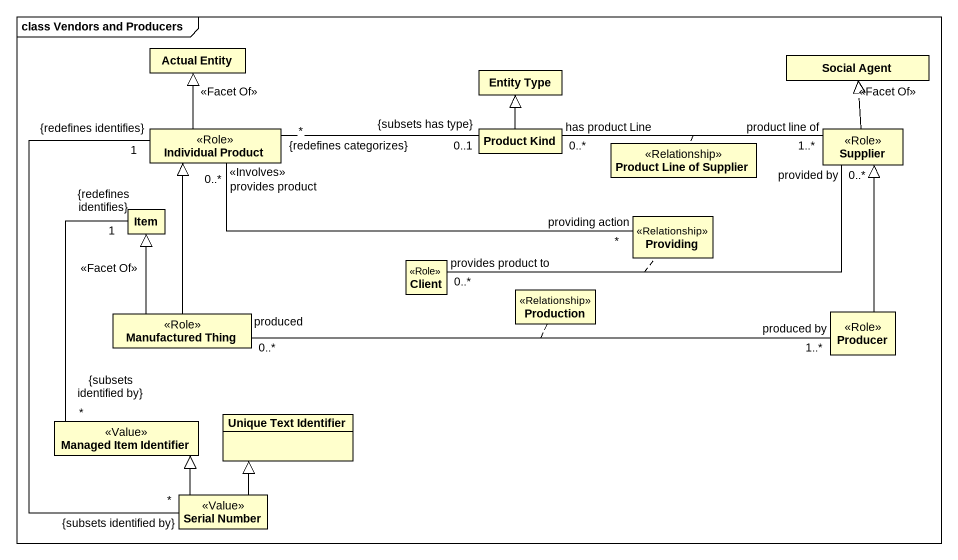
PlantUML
@startuml
mainframe class Vendors and Producers
hide circle
hide empty members
class "Actual Entity" as Actual_Entity
class "Social Agent" as Social_Agent
class "Entity Type" as Entity_Type
class "Individual Product" as Individual_Product <<Role>>
class "Product Kind" as Product_Kind
class "Product Line of Supplier" as Product_Line_of_Supplier <<Relationship>>
class Supplier <<Role>>
class Item
class Providing <<Relationship>>
class Client <<Role>>
class Production <<Relationship>>
class "Manufactured Thing" as Manufactured_Thing <<Role>>
class Producer <<Role>>
class "Managed Item Identifier" as Managed_Item_Identifier <<Value>>
class "Unique Text Identifier" as Unique_Text_Identifier
class "Serial Number" as Serial_Number <<Value>>
Individual_Product -up-|> Actual_Entity : <<Facet Of>>
Product_Kind -up-|> Entity_Type
Product_Kind "0..1\n{subsets has type}" -left- "*\n{redefines categorizes}" Individual_Product
Supplier -up-|> Social_Agent : <<Facet Of>>
Supplier "1..*\nproduct line of" -left- "0..*\nhas product Line" Product_Kind
(Supplier, Product_Kind) .. Product_Line_of_Supplier
Providing "*\nproviding action" -left- "0..*\nprovides product\n<<Involves>>" Individual_Product
Client "0..*\nprovides product to" -right- "0..*\nprovided by" Supplier
(Client, Supplier) .. Providing
Manufactured_Thing -up-|> Individual_Product
Manufactured_Thing -up-|> Item : <<Facet Of>>
Manufactured_Thing "produced\n0..*" -right- "produced by\n1..*" Producer
(Manufactured_Thing, Producer) .. Production
Producer -up-|> Supplier
Managed_Item_Identifier "*\n{subsets identified by}" -up- "1\n{redefines identifies}" Item
Serial_Number "*\n{subsets identified by}" -up- "1\n{redefines identifies}" Individual_Product
Serial_Number -up-|> Managed_Item_Identifier
Serial_Number -up-|> Unique_Text_Identifier
@enduml
